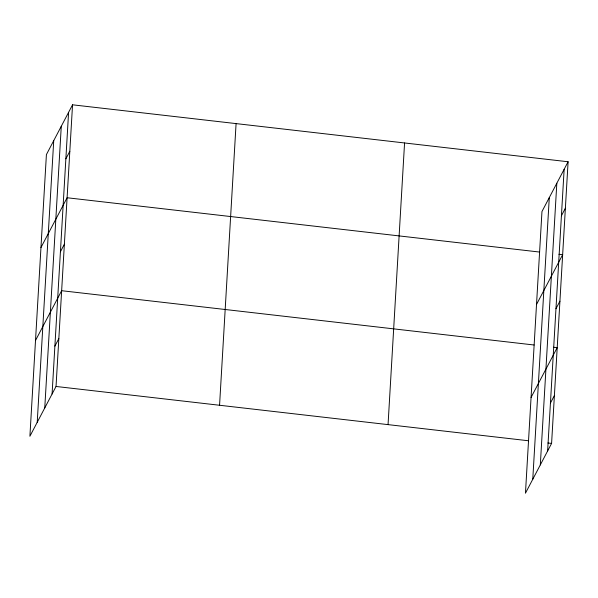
<?xml version="1.0" encoding="UTF-8"?>
<svg xmlns="http://www.w3.org/2000/svg" width="598" height="598" viewBox="0 0 598 598"><rect width="100%" height="100%" fill="white"/><g stroke="black" fill="none" stroke-linecap="round" stroke-linejoin="round"><path stroke-width="0.9" d="M37.218 422.3L53.73 140.642M44.76 407.941L61.273 126.283M52.078 394L68.591 112.342M72.545 104.807L46.412 154.583L29.9 436.241L56.033 386.465L72.545 104.807L568.1 161.759L551.588 443.417L525.455 493.193L541.967 211.535L568.1 161.759M219.563 405.257L236.083 123.599M388.05 424.625L404.569 142.967M532.773 479.26L549.285 197.594M540.308 464.893L556.828 183.235M547.626 450.952L564.146 169.294M65.87 158.814L69.824 151.279M40.963 247.527L67.096 197.751L539.553 252.05M60.42 251.765L64.375 244.223M35.514 340.479L61.646 290.703L534.104 345.001M54.881 346.122L58.843 338.58M561.417 215.766L565.372 208.231M536.518 304.479L562.651 254.703L558.951 254.285M555.968 308.718L559.922 301.183M531.069 397.431L557.201 347.655L553.501 347.229M550.437 403.074L554.391 395.54M56.033 386.465L528.49 440.763M547.888 442.998L551.588 443.417"/></g></svg>
